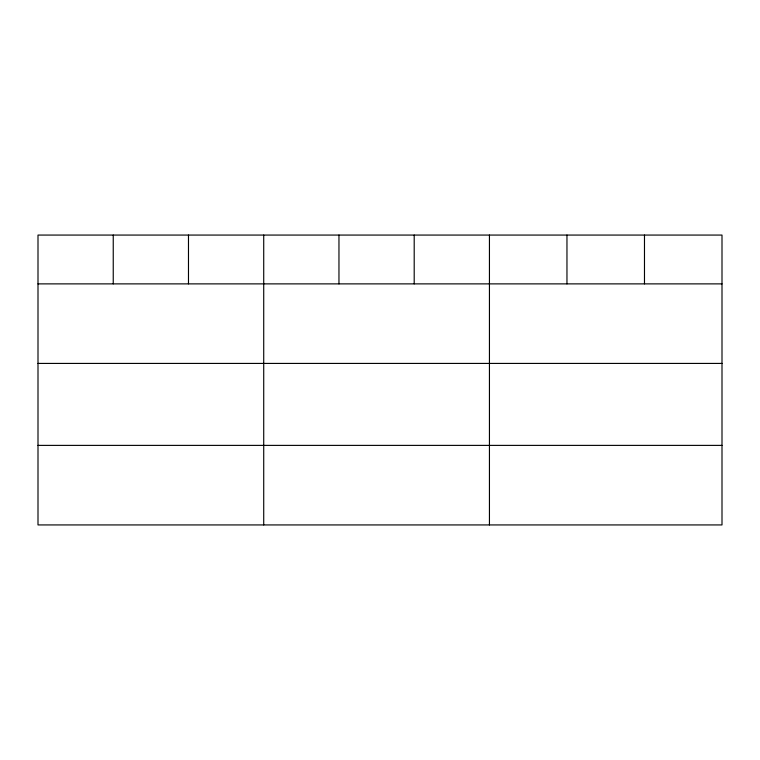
<?xml version="1.0" encoding="UTF-8"?>
<svg xmlns="http://www.w3.org/2000/svg" width="760" height="760" viewBox="0 0 760 760"><rect width="100%" height="100%" fill="white"/><g stroke="black" fill="none" stroke-linecap="round" stroke-linejoin="round"><path stroke-width="1.14" d="M722 363.423L722 235.068L38 235.068L38 524.932L722 524.932L722 363.423L38 363.423M38 283.879L722 283.879M38 445.388L722 445.388M644.48 235.068L644.48 283.879M566.96 235.068L566.96 283.879M489.44 235.068L489.44 524.932M414.2 235.068L414.2 283.879M338.96 235.068L338.96 283.879M263.72 235.068L263.72 524.932M188.48 235.068L188.48 283.879M113.24 235.068L113.24 283.879"/></g></svg>
